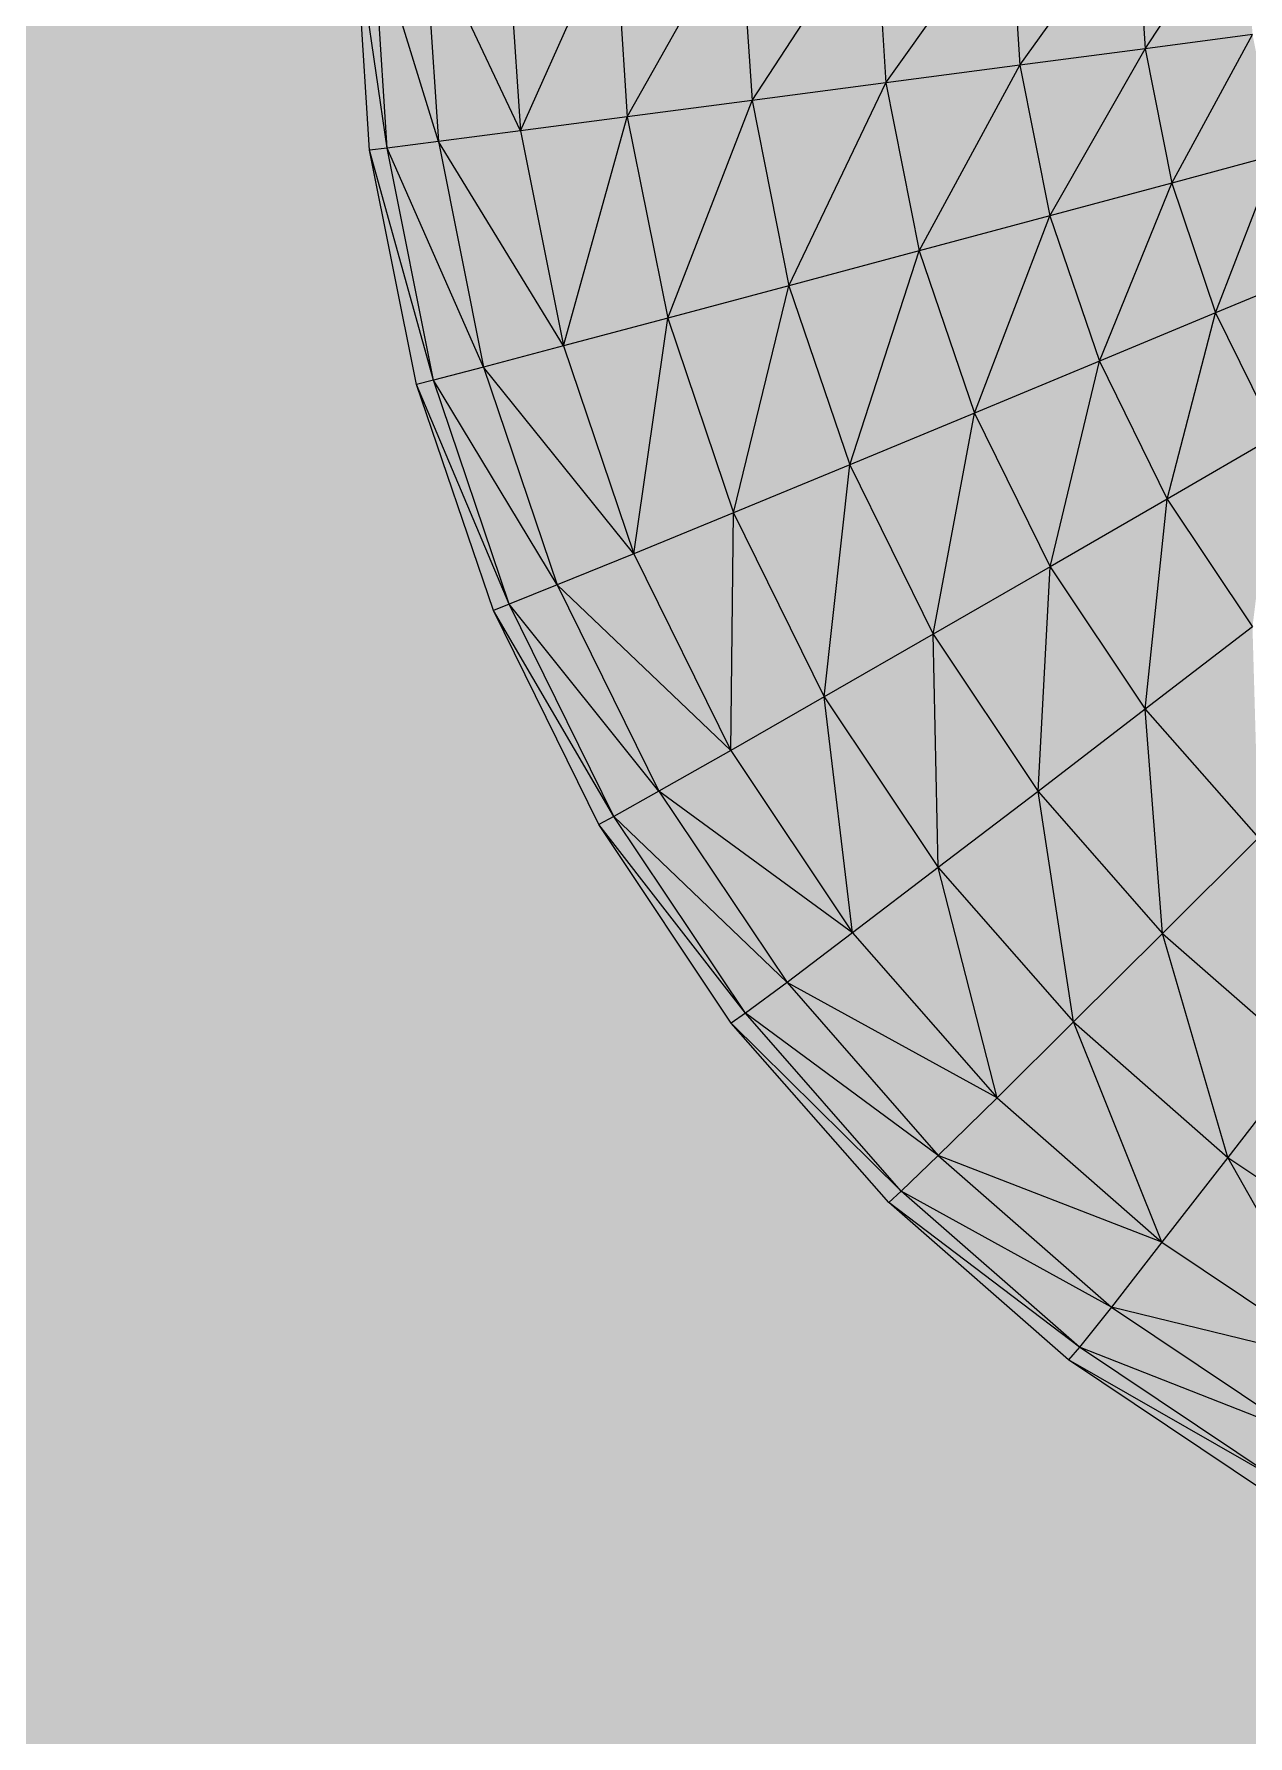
# Model space of a CAD drawing. Header units: millimetres. Extents: x 365175 to 2667127, y -330297 to -162108.
# Drawn here: x 2234770.63 to 2234792.99, y -326637.82 to -326606.47 of the extents above; entities that cross this region are included whole.
import ezdxf

# ---------------------------------------------------------------- set-up
doc = ezdxf.new("R2010")
doc.units = ezdxf.units.MM
doc.header["$MEASUREMENT"] = 0

# ---------------------------------------------------------------- blocks, each defined once
blk = doc.blocks.new('Élément de coupe_1359_3', base_point=(1963539.321, -327096.824))
at = {"linetype": 'Continuous', "lineweight": 0, "true_color": 0x000000}
h = blk.add_hatch(color=18, dxfattribs=at)
h.paths.add_polyline_path([(2231963.805, -327096.824), (2234824.646, -327096.824), (2234824.646, -326637.824), (2234809.835, -326637.824), (2234805.755, -326637.557), (2234801.447, -326636.699), (2234797.283, -326635.285), (2234793.336, -326633.34), (2234789.688, -326630.897), (2234786.376, -326627.997), (2234783.472, -326624.691), (2234781.036, -326621.034), (2234779.092, -326617.09), (2234777.676, -326612.926), (2234776.812, -326608.613), (2234776.548, -326604.539), (2234776.548, -326576.824), (2234774.008, -326576.824), (2234774.008, -326480.824), (2234798.575, -326480.824), (2234798.575, -326576.824), (2234795.75, -326576.824), (2234795.75, -326603.91), (2234795.894, -326606.101), (2234796.266, -326607.946), (2234796.866, -326609.728), (2234797.694, -326611.415), (2234798.738, -326612.979), (2234799.986, -326614.393), (2234801.402, -326615.633), (2234802.962, -326616.678), (2234804.641, -326617.51), (2234806.429, -326618.115), (2234808.277, -326618.482), (2234810.461, -326618.625), (2234824.646, -326618.625), (2234824.646, -326281.824), (2234812.642, -326281.824), (2234812.642, -326101.824), (2234824.646, -326101.824), (2234824.646, -325918.824), (2235139.587, -325918.824), (2235139.587, -326101.824), (2235151.59, -326101.824), (2235151.59, -326196.824), (2235463.648, -326196.824), (2235463.648, -323596.824), (2231963.805, -323596.824)])
h.paths.add_polyline_path([(2234755.674, -326308.866), (2234755.28, -326211.805), (2234757.37, -326117.259), (2234762.367, -326117.259), (2234781.849, -325235.832), (2234805.85, -325235.734), (2234805.85, -325340.181), (2234789.064, -326099.611), (2234790.897, -326099.611), (2234791.434, -326231.968), (2234789.345, -326326.513), (2234779.745, -326326.513), (2234779.678, -326310.1), (2234760.404, -326310.1), (2234760.4, -326308.866)], flags=0)
blk = doc.blocks.new('Élément de coupe_1372_3', base_point=(1963539.321, -327096.824))
at = {"linetype": 'Continuous', "lineweight": 0, "true_color": 0x000000}
for points in [[(2234786.12, -326604.228), (2234783.633, -326604.31), (2234783.861, -326607.697)], [(2234786.12, -326604.228), (2234783.633, -326604.31), (2234783.861, -326607.697)], [(2234783.861, -326607.697), (2234786.324, -326607.373), (2234786.12, -326604.228)], [(2234783.861, -326607.697), (2234786.324, -326607.373), (2234786.12, -326604.228)], [(2234786.12, -326604.228), (2234786.324, -326607.373), (2234788.601, -326604.147)], [(2234786.12, -326604.228), (2234786.324, -326607.373), (2234788.601, -326604.147)], [(2234786.324, -326607.373), (2234788.793, -326607.048), (2234788.601, -326604.147)], [(2234786.324, -326607.373), (2234788.793, -326607.048), (2234788.601, -326604.147)], [(2234788.601, -326604.147), (2234788.793, -326607.048), (2234790.92, -326604.071)], [(2234788.601, -326604.147), (2234788.793, -326607.048), (2234790.92, -326604.071)], [(2234791.1, -326606.743), (2234790.92, -326604.071), (2234788.793, -326607.048)], [(2234791.1, -326606.743), (2234790.92, -326604.071), (2234788.793, -326607.048)], [(2234792.91, -326604.005), (2234790.92, -326604.071), (2234791.1, -326606.743)], [(2234792.91, -326604.005), (2234790.92, -326604.071), (2234791.1, -326606.743)], [(2234793.078, -326606.481), (2234792.91, -326604.005), (2234791.1, -326606.743)], [(2234793.078, -326606.481), (2234792.91, -326604.005), (2234791.1, -326606.743)], [(2234776.548, -326604.539), (2234777.136, -326608.574), (2234776.872, -326604.529)], [(2234776.548, -326604.539), (2234777.136, -326608.574), (2234776.872, -326604.529)], [(2234776.548, -326604.539), (2234776.812, -326608.613), (2234777.136, -326608.574)], [(2234776.548, -326604.539), (2234776.812, -326608.613), (2234777.136, -326608.574)], [(2234776.872, -326604.529), (2234778.082, -326608.453), (2234777.818, -326604.499)], [(2234776.872, -326604.529), (2234778.082, -326608.453), (2234777.818, -326604.499)], [(2234777.136, -326608.574), (2234778.082, -326608.453), (2234776.872, -326604.529)], [(2234777.136, -326608.574), (2234778.082, -326608.453), (2234776.872, -326604.529)], [(2234779.589, -326608.256), (2234779.337, -326604.449), (2234777.818, -326604.499)], [(2234779.589, -326608.256), (2234779.337, -326604.449), (2234777.818, -326604.499)], [(2234778.082, -326608.453), (2234779.589, -326608.256), (2234777.818, -326604.499)], [(2234778.082, -326608.453), (2234779.589, -326608.256), (2234777.818, -326604.499)], [(2234779.337, -326604.449), (2234779.589, -326608.256), (2234781.32, -326604.385)], [(2234779.337, -326604.449), (2234779.589, -326608.256), (2234781.32, -326604.385)], [(2234781.32, -326604.385), (2234779.589, -326608.256), (2234781.559, -326607.999)], [(2234779.589, -326608.256), (2234780.503, -326608.137), (2234781.458, -326606.464), (2234781.32, -326604.385)], [(2234781.32, -326604.385), (2234781.559, -326607.999), (2234783.633, -326604.31)], [(2234781.559, -326607.999), (2234783.861, -326607.697), (2234783.633, -326604.31)], [(2234783.409, -326604.709), (2234783.321, -326607.768), (2234783.861, -326607.697), (2234783.633, -326604.31)], [(2234793.078, -326606.481), (2234791.1, -326606.743), (2234791.592, -326609.219)], [(2234793.078, -326606.481), (2234791.1, -326606.743), (2234791.592, -326609.219)], [(2234793.522, -326608.698), (2234793.078, -326606.481), (2234791.592, -326609.219)], [(2234793.522, -326608.698), (2234793.078, -326606.481), (2234791.592, -326609.219)], [(2234788.793, -326607.048), (2234789.345, -326609.822), (2234791.1, -326606.743)], [(2234788.793, -326607.048), (2234789.345, -326609.822), (2234791.1, -326606.743)], [(2234789.345, -326609.822), (2234791.592, -326609.219), (2234791.1, -326606.743)], [(2234789.345, -326609.822), (2234791.592, -326609.219), (2234791.1, -326606.743)], [(2234786.324, -326607.373), (2234786.936, -326610.468), (2234788.793, -326607.048)], [(2234786.324, -326607.373), (2234786.936, -326610.468), (2234788.793, -326607.048)], [(2234788.793, -326607.048), (2234786.936, -326610.468), (2234789.345, -326609.822)], [(2234788.793, -326607.048), (2234786.936, -326610.468), (2234789.345, -326609.822)], [(2234783.861, -326607.697), (2234784.533, -326611.111), (2234786.324, -326607.373)], [(2234783.861, -326607.697), (2234784.533, -326611.111), (2234786.324, -326607.373)], [(2234786.936, -326610.468), (2234786.324, -326607.373), (2234784.533, -326611.111)], [(2234786.936, -326610.468), (2234786.324, -326607.373), (2234784.533, -326611.111)], [(2234781.559, -326607.999), (2234782.303, -326611.708), (2234783.861, -326607.697)], [(2234783.861, -326607.697), (2234782.303, -326611.708), (2234784.533, -326611.111)], [(2234783.181, -326609.448), (2234783.01, -326611.519), (2234784.533, -326611.111), (2234783.861, -326607.697)], [(2234783.181, -326609.448), (2234783.861, -326607.697), (2234783.321, -326607.768)], [(2234779.589, -326608.256), (2234780.381, -326612.219), (2234781.559, -326607.999)], [(2234781.559, -326607.999), (2234780.381, -326612.219), (2234782.303, -326611.708)], [(2234779.589, -326608.256), (2234778.082, -326608.453), (2234780.381, -326612.219)], [(2234779.589, -326608.256), (2234778.082, -326608.453), (2234780.381, -326612.219)], [(2234779.589, -326608.256), (2234779.808, -326609.354), (2234780.503, -326608.137)], [(2234777.136, -326608.574), (2234776.812, -326608.613), (2234777.988, -326612.849)], [(2234777.136, -326608.574), (2234776.812, -326608.613), (2234777.988, -326612.849)], [(2234776.812, -326608.613), (2234777.676, -326612.926), (2234777.988, -326612.849)], [(2234776.812, -326608.613), (2234777.676, -326612.926), (2234777.988, -326612.849)], [(2234778.082, -326608.453), (2234777.136, -326608.574), (2234778.91, -326612.608)], [(2234778.082, -326608.453), (2234777.136, -326608.574), (2234778.91, -326612.608)], [(2234778.91, -326612.608), (2234777.136, -326608.574), (2234777.988, -326612.849)], [(2234778.91, -326612.608), (2234777.136, -326608.574), (2234777.988, -326612.849)], [(2234778.082, -326608.453), (2234778.91, -326612.608), (2234780.381, -326612.219)], [(2234778.082, -326608.453), (2234778.91, -326612.608), (2234780.381, -326612.219)], [(2234793.522, -326608.698), (2234791.592, -326609.219), (2234792.396, -326611.609)], [(2234793.522, -326608.698), (2234791.592, -326609.219), (2234792.396, -326611.609)], [(2234794.242, -326610.839), (2234793.522, -326608.698), (2234792.396, -326611.609)], [(2234794.242, -326610.839), (2234793.522, -326608.698), (2234792.396, -326611.609)], [(2234791.592, -326609.219), (2234789.345, -326609.822), (2234790.257, -326612.501)], [(2234791.592, -326609.219), (2234789.345, -326609.822), (2234790.257, -326612.501)], [(2234790.257, -326612.501), (2234792.396, -326611.609), (2234791.592, -326609.219)], [(2234790.257, -326612.501), (2234792.396, -326611.609), (2234791.592, -326609.219)], [(2234786.936, -326610.468), (2234787.956, -326613.456), (2234789.345, -326609.822)], [(2234786.936, -326610.468), (2234787.956, -326613.456), (2234789.345, -326609.822)], [(2234790.257, -326612.501), (2234789.345, -326609.822), (2234787.956, -326613.456)], [(2234790.257, -326612.501), (2234789.345, -326609.822), (2234787.956, -326613.456)], [(2234784.533, -326611.111), (2234785.661, -326614.407), (2234786.936, -326610.468)], [(2234784.533, -326611.111), (2234785.661, -326614.407), (2234786.936, -326610.468)], [(2234785.661, -326614.407), (2234787.956, -326613.456), (2234786.936, -326610.468)], [(2234785.661, -326614.407), (2234787.956, -326613.456), (2234786.936, -326610.468)], [(2234794.242, -326610.839), (2234792.396, -326611.609), (2234793.512, -326613.873)], [(2234794.242, -326610.839), (2234792.396, -326611.609), (2234793.512, -326613.873)], [(2234782.303, -326611.708), (2234783.515, -326615.29), (2234784.533, -326611.111)], [(2234783.01, -326611.519), (2234782.791, -326613.148), (2234783.515, -326615.29), (2234784.533, -326611.111)], [(2234783.515, -326615.29), (2234785.661, -326614.407), (2234784.533, -326611.111)], [(2234783.515, -326615.29), (2234785.661, -326614.407), (2234784.533, -326611.111)], [(2234780.381, -326612.219), (2234781.677, -326616.045), (2234782.303, -326611.708)], [(2234781.677, -326616.045), (2234783.515, -326615.29), (2234782.303, -326611.708)], [(2234790.257, -326612.501), (2234791.505, -326615.039), (2234792.396, -326611.609)], [(2234790.257, -326612.501), (2234791.505, -326615.039), (2234792.396, -326611.609)], [(2234793.512, -326613.873), (2234792.396, -326611.609), (2234791.505, -326615.039)], [(2234793.512, -326613.873), (2234792.396, -326611.609), (2234791.505, -326615.039)], [(2234778.91, -326612.608), (2234781.677, -326616.045), (2234780.381, -326612.219)], [(2234778.91, -326612.608), (2234781.677, -326616.045), (2234780.381, -326612.219)], [(2234777.988, -326612.849), (2234780.266, -326616.62), (2234778.91, -326612.608)], [(2234777.988, -326612.849), (2234780.266, -326616.62), (2234778.91, -326612.608)], [(2234778.91, -326612.608), (2234780.266, -326616.62), (2234781.677, -326616.045)], [(2234778.91, -326612.608), (2234780.266, -326616.62), (2234781.677, -326616.045)], [(2234787.956, -326613.456), (2234789.348, -326616.286), (2234790.257, -326612.501)], [(2234787.956, -326613.456), (2234789.348, -326616.286), (2234790.257, -326612.501)], [(2234790.257, -326612.501), (2234789.348, -326616.286), (2234791.505, -326615.039)], [(2234790.257, -326612.501), (2234789.348, -326616.286), (2234791.505, -326615.039)], [(2234779.38, -326616.977), (2234777.988, -326612.849), (2234777.676, -326612.926)], [(2234779.38, -326616.977), (2234777.988, -326612.849), (2234777.676, -326612.926)], [(2234777.676, -326612.926), (2234779.092, -326617.09), (2234779.38, -326616.977)], [(2234777.676, -326612.926), (2234779.092, -326617.09), (2234779.38, -326616.977)], [(2234777.988, -326612.849), (2234779.38, -326616.977), (2234780.266, -326616.62)], [(2234777.988, -326612.849), (2234779.38, -326616.977), (2234780.266, -326616.62)], [(2234781.766, -326616.009), (2234783.515, -326615.29), (2234782.791, -326613.148)], [(2234785.661, -326614.407), (2234787.197, -326617.529), (2234787.956, -326613.456)], [(2234785.661, -326614.407), (2234787.197, -326617.529), (2234787.956, -326613.456)], [(2234787.197, -326617.529), (2234789.348, -326616.286), (2234787.956, -326613.456)], [(2234787.197, -326617.529), (2234789.348, -326616.286), (2234787.956, -326613.456)], [(2234793.077, -326617.391), (2234793.512, -326613.873), (2234791.505, -326615.039)], [(2234793.077, -326617.391), (2234793.512, -326613.873), (2234791.505, -326615.039)], [(2234785.661, -326614.407), (2234783.515, -326615.29), (2234785.183, -326618.683)], [(2234785.661, -326614.407), (2234783.515, -326615.29), (2234785.183, -326618.683)], [(2234785.183, -326618.683), (2234787.197, -326617.529), (2234785.661, -326614.407)], [(2234785.183, -326618.683), (2234787.197, -326617.529), (2234785.661, -326614.407)], [(2234791.505, -326615.039), (2234789.348, -326616.286), (2234791.1, -326618.91)], [(2234791.505, -326615.039), (2234789.348, -326616.286), (2234791.1, -326618.91)], [(2234793.077, -326617.391), (2234791.505, -326615.039), (2234791.1, -326618.91)], [(2234793.077, -326617.391), (2234791.505, -326615.039), (2234791.1, -326618.91)], [(2234781.677, -326616.045), (2234783.465, -326619.669), (2234783.515, -326615.29)], [(2234781.766, -326616.008), (2234781.714, -326616.12), (2234783.465, -326619.669), (2234783.515, -326615.29)], [(2234783.465, -326619.669), (2234785.183, -326618.683), (2234783.515, -326615.29)], [(2234783.465, -326619.669), (2234785.183, -326618.683), (2234783.515, -326615.29)], [(2234783.465, -326619.669), (2234781.677, -326616.045), (2234780.266, -326616.62)], [(2234783.465, -326619.669), (2234781.677, -326616.045), (2234780.266, -326616.62)], [(2234787.197, -326617.529), (2234789.129, -326620.423), (2234789.348, -326616.286)], [(2234787.197, -326617.529), (2234789.129, -326620.423), (2234789.348, -326616.286)], [(2234789.348, -326616.286), (2234789.129, -326620.423), (2234791.1, -326618.91)], [(2234789.348, -326616.286), (2234789.129, -326620.423), (2234791.1, -326618.91)], [(2234779.38, -326616.977), (2234782.138, -326620.421), (2234780.266, -326616.62)], [(2234779.38, -326616.977), (2234782.138, -326620.421), (2234780.266, -326616.62)], [(2234782.138, -326620.421), (2234783.465, -326619.669), (2234780.266, -326616.62)], [(2234782.138, -326620.421), (2234783.465, -326619.669), (2234780.266, -326616.62)], [(2234779.092, -326617.09), (2234781.312, -326620.886), (2234779.38, -326616.977)], [(2234779.092, -326617.09), (2234781.312, -326620.886), (2234779.38, -326616.977)], [(2234781.312, -326620.886), (2234779.092, -326617.09), (2234781.036, -326621.034)], [(2234781.312, -326620.886), (2234779.092, -326617.09), (2234781.036, -326621.034)], [(2234781.312, -326620.886), (2234782.138, -326620.421), (2234779.38, -326616.977)], [(2234781.312, -326620.886), (2234782.138, -326620.421), (2234779.38, -326616.977)], [(2234791.1, -326618.91), (2234793.188, -326621.282), (2234793.077, -326617.391)], [(2234791.1, -326618.91), (2234793.188, -326621.282), (2234793.077, -326617.391)], [(2234787.197, -326617.529), (2234785.183, -326618.683), (2234787.283, -326621.828)], [(2234787.197, -326617.529), (2234785.183, -326618.683), (2234787.283, -326621.828)], [(2234787.197, -326617.529), (2234787.283, -326621.828), (2234789.129, -326620.423)], [(2234787.197, -326617.529), (2234787.283, -326621.828), (2234789.129, -326620.423)], [(2234783.465, -326619.669), (2234785.709, -326623.029), (2234785.183, -326618.683)], [(2234783.465, -326619.669), (2234785.709, -326623.029), (2234785.183, -326618.683)], [(2234785.183, -326618.683), (2234785.709, -326623.029), (2234787.283, -326621.828)], [(2234785.183, -326618.683), (2234785.709, -326623.029), (2234787.283, -326621.828)], [(2234789.129, -326620.423), (2234791.42, -326623.039), (2234791.1, -326618.91)], [(2234789.129, -326620.423), (2234791.42, -326623.039), (2234791.1, -326618.91)], [(2234791.42, -326623.039), (2234793.188, -326621.282), (2234791.1, -326618.91)], [(2234791.42, -326623.039), (2234793.188, -326621.282), (2234791.1, -326618.91)], [(2234783.465, -326619.669), (2234782.138, -326620.421), (2234785.709, -326623.029)], [(2234783.465, -326619.669), (2234782.138, -326620.421), (2234785.709, -326623.029)], [(2234782.138, -326620.421), (2234781.312, -326620.886), (2234784.502, -326623.944)], [(2234782.138, -326620.421), (2234781.312, -326620.886), (2234784.502, -326623.944)], [(2234782.138, -326620.421), (2234784.502, -326623.944), (2234785.709, -326623.029)], [(2234782.138, -326620.421), (2234784.502, -326623.944), (2234785.709, -326623.029)], [(2234789.129, -326620.423), (2234787.283, -326621.828), (2234789.779, -326624.671)], [(2234789.129, -326620.423), (2234787.283, -326621.828), (2234789.779, -326624.671)], [(2234789.129, -326620.423), (2234789.779, -326624.671), (2234791.42, -326623.039)], [(2234789.129, -326620.423), (2234789.779, -326624.671), (2234791.42, -326623.039)], [(2234781.312, -326620.886), (2234781.036, -326621.034), (2234783.736, -326624.511)], [(2234781.312, -326620.886), (2234781.036, -326621.034), (2234783.736, -326624.511)], [(2234783.736, -326624.511), (2234784.502, -326623.944), (2234781.312, -326620.886)], [(2234783.736, -326624.511), (2234784.502, -326623.944), (2234781.312, -326620.886)], [(2234783.472, -326624.691), (2234783.736, -326624.511), (2234781.036, -326621.034)], [(2234783.472, -326624.691), (2234783.736, -326624.511), (2234781.036, -326621.034)], [(2234791.42, -326623.039), (2234794.036, -326625.334), (2234793.188, -326621.282)], [(2234791.42, -326623.039), (2234794.036, -326625.334), (2234793.188, -326621.282)], [(2234785.709, -326623.029), (2234788.373, -326626.066), (2234787.283, -326621.828)], [(2234785.709, -326623.029), (2234788.373, -326626.066), (2234787.283, -326621.828)], [(2234787.283, -326621.828), (2234788.373, -326626.066), (2234789.779, -326624.671)], [(2234787.283, -326621.828), (2234788.373, -326626.066), (2234789.779, -326624.671)], [(2234785.709, -326623.029), (2234784.502, -326623.944), (2234788.373, -326626.066)], [(2234785.709, -326623.029), (2234784.502, -326623.944), (2234788.373, -326626.066)], [(2234791.42, -326623.039), (2234789.779, -326624.671), (2234792.623, -326627.165)], [(2234791.42, -326623.039), (2234789.779, -326624.671), (2234792.623, -326627.165)], [(2234791.42, -326623.039), (2234792.623, -326627.165), (2234794.036, -326625.334)], [(2234791.42, -326623.039), (2234792.623, -326627.165), (2234794.036, -326625.334)], [(2234784.502, -326623.944), (2234783.736, -326624.511), (2234787.286, -326627.129)], [(2234784.502, -326623.944), (2234783.736, -326624.511), (2234787.286, -326627.129)], [(2234784.502, -326623.944), (2234787.286, -326627.129), (2234788.373, -326626.066)], [(2234784.502, -326623.944), (2234787.286, -326627.129), (2234788.373, -326626.066)], [(2234783.736, -326624.511), (2234783.472, -326624.691), (2234786.604, -326627.788)], [(2234783.736, -326624.511), (2234783.472, -326624.691), (2234786.604, -326627.788)], [(2234783.736, -326624.511), (2234786.604, -326627.788), (2234787.286, -326627.129)], [(2234783.736, -326624.511), (2234786.604, -326627.788), (2234787.286, -326627.129)], [(2234788.373, -326626.066), (2234791.408, -326628.73), (2234789.779, -326624.671)], [(2234788.373, -326626.066), (2234791.408, -326628.73), (2234789.779, -326624.671)], [(2234789.779, -326624.671), (2234791.408, -326628.73), (2234792.623, -326627.165)], [(2234789.779, -326624.671), (2234791.408, -326628.73), (2234792.623, -326627.165)], [(2234786.604, -326627.788), (2234783.472, -326624.691), (2234786.376, -326627.997)], [(2234786.604, -326627.788), (2234783.472, -326624.691), (2234786.376, -326627.997)], [(2234794.036, -326625.334), (2234792.623, -326627.165), (2234795.767, -326629.267)], [(2234794.036, -326625.334), (2234792.623, -326627.165), (2234795.767, -326629.267)], [(2234788.373, -326626.066), (2234787.286, -326627.129), (2234791.408, -326628.73)], [(2234788.373, -326626.066), (2234787.286, -326627.129), (2234791.408, -326628.73)], [(2234790.477, -326629.923), (2234787.286, -326627.129), (2234786.604, -326627.788)], [(2234790.477, -326629.923), (2234787.286, -326627.129), (2234786.604, -326627.788)], [(2234787.286, -326627.129), (2234790.477, -326629.923), (2234791.408, -326628.73)], [(2234787.286, -326627.129), (2234790.477, -326629.923), (2234791.408, -326628.73)], [(2234791.408, -326628.73), (2234794.768, -326630.975), (2234792.623, -326627.165)], [(2234791.408, -326628.73), (2234794.768, -326630.975), (2234792.623, -326627.165)], [(2234792.623, -326627.165), (2234794.768, -326630.975), (2234795.767, -326629.267)], [(2234792.623, -326627.165), (2234794.768, -326630.975), (2234795.767, -326629.267)], [(2234786.604, -326627.788), (2234786.376, -326627.997), (2234789.891, -326630.662)], [(2234786.604, -326627.788), (2234786.376, -326627.997), (2234789.891, -326630.662)], [(2234789.891, -326630.662), (2234790.477, -326629.923), (2234786.604, -326627.788)], [(2234789.891, -326630.662), (2234790.477, -326629.923), (2234786.604, -326627.788)], [(2234789.891, -326630.662), (2234786.376, -326627.997), (2234789.688, -326630.897)], [(2234789.891, -326630.662), (2234786.376, -326627.997), (2234789.688, -326630.897)], [(2234794.768, -326630.975), (2234791.408, -326628.73), (2234790.477, -326629.923)], [(2234794.768, -326630.975), (2234791.408, -326628.73), (2234790.477, -326629.923)], [(2234790.477, -326629.923), (2234789.891, -326630.662), (2234793.993, -326632.277)], [(2234790.477, -326629.923), (2234789.891, -326630.662), (2234793.993, -326632.277)], [(2234793.993, -326632.277), (2234794.768, -326630.975), (2234790.477, -326629.923)], [(2234793.993, -326632.277), (2234794.768, -326630.975), (2234790.477, -326629.923)], [(2234789.891, -326630.662), (2234789.688, -326630.897), (2234793.515, -326633.084)], [(2234789.891, -326630.662), (2234789.688, -326630.897), (2234793.515, -326633.084)], [(2234793.515, -326633.084), (2234789.688, -326630.897), (2234793.336, -326633.34)], [(2234793.515, -326633.084), (2234789.688, -326630.897), (2234793.336, -326633.34)], [(2234793.993, -326632.277), (2234789.891, -326630.662), (2234793.515, -326633.084)], [(2234793.993, -326632.277), (2234789.891, -326630.662), (2234793.515, -326633.084)]]:
    blk.add_hatch(color=18, dxfattribs=at).paths.add_polyline_path(points)
at = {"color": 7, "linetype": 'Continuous', "lineweight": 20}
for p, q in [((2234783.861, -326607.697), (2234786.12, -326604.228)), ((2234786.12, -326604.228), (2234786.324, -326607.373)), ((2234786.324, -326607.373), (2234788.601, -326604.147)), ((2234788.601, -326604.147), (2234788.793, -326607.048)), ((2234788.793, -326607.048), (2234790.92, -326604.071)), ((2234790.92, -326604.071), (2234791.1, -326606.743)), ((2234791.1, -326606.743), (2234792.91, -326604.005)), ((2234776.812, -326608.613), (2234776.548, -326604.539)), ((2234777.136, -326608.574), (2234776.548, -326604.539)), ((2234778.082, -326608.453), (2234776.872, -326604.529)), ((2234777.136, -326608.574), (2234776.872, -326604.529)), ((2234777.818, -326604.499), (2234778.082, -326608.453)), ((2234779.589, -326608.256), (2234777.818, -326604.499)), ((2234779.337, -326604.449), (2234779.589, -326608.256)), ((2234779.589, -326608.256), (2234781.32, -326604.385)), ((2234781.32, -326604.385), (2234781.559, -326607.999)), ((2234781.559, -326607.999), (2234783.633, -326604.31)), ((2234783.633, -326604.31), (2234783.861, -326607.697)), ((2234793.078, -326606.481), (2234791.1, -326606.743)), ((2234791.592, -326609.219), (2234793.078, -326606.481)), ((2234791.1, -326606.743), (2234788.793, -326607.048)), ((2234789.345, -326609.822), (2234791.1, -326606.743)), ((2234791.1, -326606.743), (2234791.592, -326609.219)), ((2234788.793, -326607.048), (2234786.324, -326607.373)), ((2234786.936, -326610.468), (2234788.793, -326607.048)), ((2234788.793, -326607.048), (2234789.345, -326609.822)), ((2234786.324, -326607.373), (2234783.861, -326607.697)), ((2234784.533, -326611.111), (2234786.324, -326607.373)), ((2234786.324, -326607.373), (2234786.936, -326610.468)), ((2234783.861, -326607.697), (2234781.559, -326607.999)), ((2234782.303, -326611.708), (2234783.861, -326607.697)), ((2234783.861, -326607.697), (2234784.533, -326611.111)), ((2234781.559, -326607.999), (2234779.589, -326608.256)), ((2234780.381, -326612.219), (2234781.559, -326607.999)), ((2234781.559, -326607.999), (2234782.303, -326611.708)), ((2234779.589, -326608.256), (2234778.082, -326608.453)), ((2234779.589, -326608.256), (2234780.381, -326612.219)), ((2234777.136, -326608.574), (2234776.812, -326608.613)), ((2234777.676, -326612.926), (2234776.812, -326608.613)), ((2234777.988, -326612.849), (2234776.812, -326608.613)), ((2234778.082, -326608.453), (2234777.136, -326608.574)), ((2234778.91, -326612.608), (2234777.136, -326608.574)), ((2234777.988, -326612.849), (2234777.136, -326608.574)), ((2234778.082, -326608.453), (2234778.91, -326612.608)), ((2234780.381, -326612.219), (2234778.082, -326608.453)), ((2234793.522, -326608.698), (2234791.592, -326609.219)), ((2234792.396, -326611.609), (2234793.522, -326608.698)), ((2234791.592, -326609.219), (2234789.345, -326609.822)), ((2234790.257, -326612.501), (2234791.592, -326609.219)), ((2234791.592, -326609.219), (2234792.396, -326611.609)), ((2234789.345, -326609.822), (2234786.936, -326610.468)), ((2234787.956, -326613.456), (2234789.345, -326609.822)), ((2234789.345, -326609.822), (2234790.257, -326612.501)), ((2234786.936, -326610.468), (2234784.533, -326611.111)), ((2234785.661, -326614.407), (2234786.936, -326610.468)), ((2234786.936, -326610.468), (2234787.956, -326613.456)), ((2234794.242, -326610.839), (2234792.396, -326611.609)), ((2234784.533, -326611.111), (2234782.303, -326611.708)), ((2234783.515, -326615.29), (2234784.533, -326611.111)), ((2234784.533, -326611.111), (2234785.661, -326614.407)), ((2234782.303, -326611.708), (2234780.381, -326612.219)), ((2234781.677, -326616.045), (2234782.303, -326611.708)), ((2234782.303, -326611.708), (2234783.515, -326615.29)), ((2234792.396, -326611.609), (2234790.257, -326612.501)), ((2234791.505, -326615.039), (2234792.396, -326611.609)), ((2234792.396, -326611.609), (2234793.512, -326613.873)), ((2234780.381, -326612.219), (2234778.91, -326612.608)), ((2234780.381, -326612.219), (2234781.677, -326616.045)), ((2234778.91, -326612.608), (2234777.988, -326612.849)), ((2234778.91, -326612.608), (2234780.266, -326616.62)), ((2234781.677, -326616.045), (2234778.91, -326612.608)), ((2234790.257, -326612.501), (2234787.956, -326613.456)), ((2234789.348, -326616.286), (2234790.257, -326612.501)), ((2234790.257, -326612.501), (2234791.505, -326615.039)), ((2234777.988, -326612.849), (2234777.676, -326612.926)), ((2234779.092, -326617.09), (2234777.676, -326612.926)), ((2234779.38, -326616.977), (2234777.676, -326612.926)), ((2234779.38, -326616.977), (2234777.988, -326612.849)), ((2234780.266, -326616.62), (2234777.988, -326612.849)), ((2234787.956, -326613.456), (2234785.661, -326614.407)), ((2234787.197, -326617.529), (2234787.956, -326613.456)), ((2234787.956, -326613.456), (2234789.348, -326616.286)), ((2234793.512, -326613.873), (2234791.505, -326615.039)), ((2234785.661, -326614.407), (2234783.515, -326615.29)), ((2234785.183, -326618.683), (2234785.661, -326614.407)), ((2234785.661, -326614.407), (2234787.197, -326617.529)), ((2234791.505, -326615.039), (2234789.348, -326616.286)), ((2234791.1, -326618.91), (2234791.505, -326615.039)), ((2234791.505, -326615.039), (2234793.077, -326617.391)), ((2234783.515, -326615.29), (2234781.677, -326616.045)), ((2234783.465, -326619.669), (2234783.515, -326615.29)), ((2234783.515, -326615.29), (2234785.183, -326618.683)), ((2234781.677, -326616.045), (2234780.266, -326616.62)), ((2234781.677, -326616.045), (2234783.465, -326619.669)), ((2234789.348, -326616.286), (2234787.197, -326617.529)), ((2234789.129, -326620.423), (2234789.348, -326616.286)), ((2234789.348, -326616.286), (2234791.1, -326618.91)), ((2234780.266, -326616.62), (2234779.38, -326616.977)), ((2234780.266, -326616.62), (2234782.138, -326620.421)), ((2234783.465, -326619.669), (2234780.266, -326616.62)), ((2234779.38, -326616.977), (2234779.092, -326617.09)), ((2234781.312, -326620.886), (2234779.092, -326617.09)), ((2234781.036, -326621.034), (2234779.092, -326617.09)), ((2234781.312, -326620.886), (2234779.38, -326616.977)), ((2234782.138, -326620.421), (2234779.38, -326616.977)), ((2234793.077, -326617.391), (2234791.1, -326618.91)), ((2234787.197, -326617.529), (2234785.183, -326618.683)), ((2234787.283, -326621.828), (2234787.197, -326617.529)), ((2234787.197, -326617.529), (2234789.129, -326620.423)), ((2234785.183, -326618.683), (2234783.465, -326619.669)), ((2234785.709, -326623.029), (2234785.183, -326618.683)), ((2234785.183, -326618.683), (2234787.283, -326621.828)), ((2234791.1, -326618.91), (2234789.129, -326620.423)), ((2234791.42, -326623.039), (2234791.1, -326618.91)), ((2234791.1, -326618.91), (2234793.188, -326621.282)), ((2234783.465, -326619.669), (2234782.138, -326620.421)), ((2234783.465, -326619.669), (2234785.709, -326623.029)), ((2234782.138, -326620.421), (2234781.312, -326620.886)), ((2234782.138, -326620.421), (2234784.502, -326623.944)), ((2234785.709, -326623.029), (2234782.138, -326620.421)), ((2234789.129, -326620.423), (2234787.283, -326621.828)), ((2234789.779, -326624.671), (2234789.129, -326620.423)), ((2234789.129, -326620.423), (2234791.42, -326623.039)), ((2234781.312, -326620.886), (2234781.036, -326621.034)), ((2234783.736, -326624.511), (2234781.312, -326620.886)), ((2234784.502, -326623.944), (2234781.312, -326620.886)), ((2234783.472, -326624.691), (2234781.036, -326621.034)), ((2234783.736, -326624.511), (2234781.036, -326621.034)), ((2234793.188, -326621.282), (2234791.42, -326623.039)), ((2234787.283, -326621.828), (2234785.709, -326623.029)), ((2234788.373, -326626.066), (2234787.283, -326621.828)), ((2234787.283, -326621.828), (2234789.779, -326624.671)), ((2234785.709, -326623.029), (2234784.502, -326623.944)), ((2234785.709, -326623.029), (2234788.373, -326626.066)), ((2234791.42, -326623.039), (2234789.779, -326624.671)), ((2234792.623, -326627.165), (2234791.42, -326623.039)), ((2234791.42, -326623.039), (2234794.036, -326625.334)), ((2234784.502, -326623.944), (2234783.736, -326624.511)), ((2234784.502, -326623.944), (2234787.286, -326627.129)), ((2234788.373, -326626.066), (2234784.502, -326623.944)), ((2234783.736, -326624.511), (2234783.472, -326624.691)), ((2234786.604, -326627.788), (2234783.736, -326624.511)), ((2234787.286, -326627.129), (2234783.736, -326624.511)), ((2234789.779, -326624.671), (2234788.373, -326626.066)), ((2234791.408, -326628.73), (2234789.779, -326624.671)), ((2234789.779, -326624.671), (2234792.623, -326627.165)), ((2234786.604, -326627.788), (2234783.472, -326624.691)), ((2234786.376, -326627.997), (2234783.472, -326624.691)), ((2234794.036, -326625.334), (2234792.623, -326627.165)), ((2234788.373, -326626.066), (2234787.286, -326627.129)), ((2234788.373, -326626.066), (2234791.408, -326628.73)), ((2234787.286, -326627.129), (2234786.604, -326627.788)), ((2234787.286, -326627.129), (2234790.477, -326629.923)), ((2234791.408, -326628.73), (2234787.286, -326627.129)), ((2234792.623, -326627.165), (2234791.408, -326628.73)), ((2234794.768, -326630.975), (2234792.623, -326627.165)), ((2234792.623, -326627.165), (2234795.767, -326629.267)), ((2234786.604, -326627.788), (2234786.376, -326627.997)), ((2234789.891, -326630.662), (2234786.604, -326627.788)), ((2234790.477, -326629.923), (2234786.604, -326627.788)), ((2234789.891, -326630.662), (2234786.376, -326627.997)), ((2234789.688, -326630.897), (2234786.376, -326627.997)), ((2234791.408, -326628.73), (2234790.477, -326629.923)), ((2234791.408, -326628.73), (2234794.768, -326630.975)), ((2234790.477, -326629.923), (2234789.891, -326630.662)), ((2234790.477, -326629.923), (2234793.993, -326632.277)), ((2234794.768, -326630.975), (2234790.477, -326629.923)), ((2234789.891, -326630.662), (2234789.688, -326630.897)), ((2234793.515, -326633.084), (2234789.688, -326630.897)), ((2234793.336, -326633.34), (2234789.688, -326630.897)), ((2234793.993, -326632.277), (2234789.891, -326630.662)), ((2234793.515, -326633.084), (2234789.891, -326630.662))]:
    blk.add_line(p, q, dxfattribs=at)

msp = doc.modelspace()

# ---------------------------------------------------------------- block references
at = {"lineweight": 0}
for name in ['Élément de coupe_1359_3', 'Élément de coupe_1372_3']:
    msp.add_blockref(name, (1963539.321, -327096.824), dxfattribs=at)

doc.saveas('drawing.dxf')
